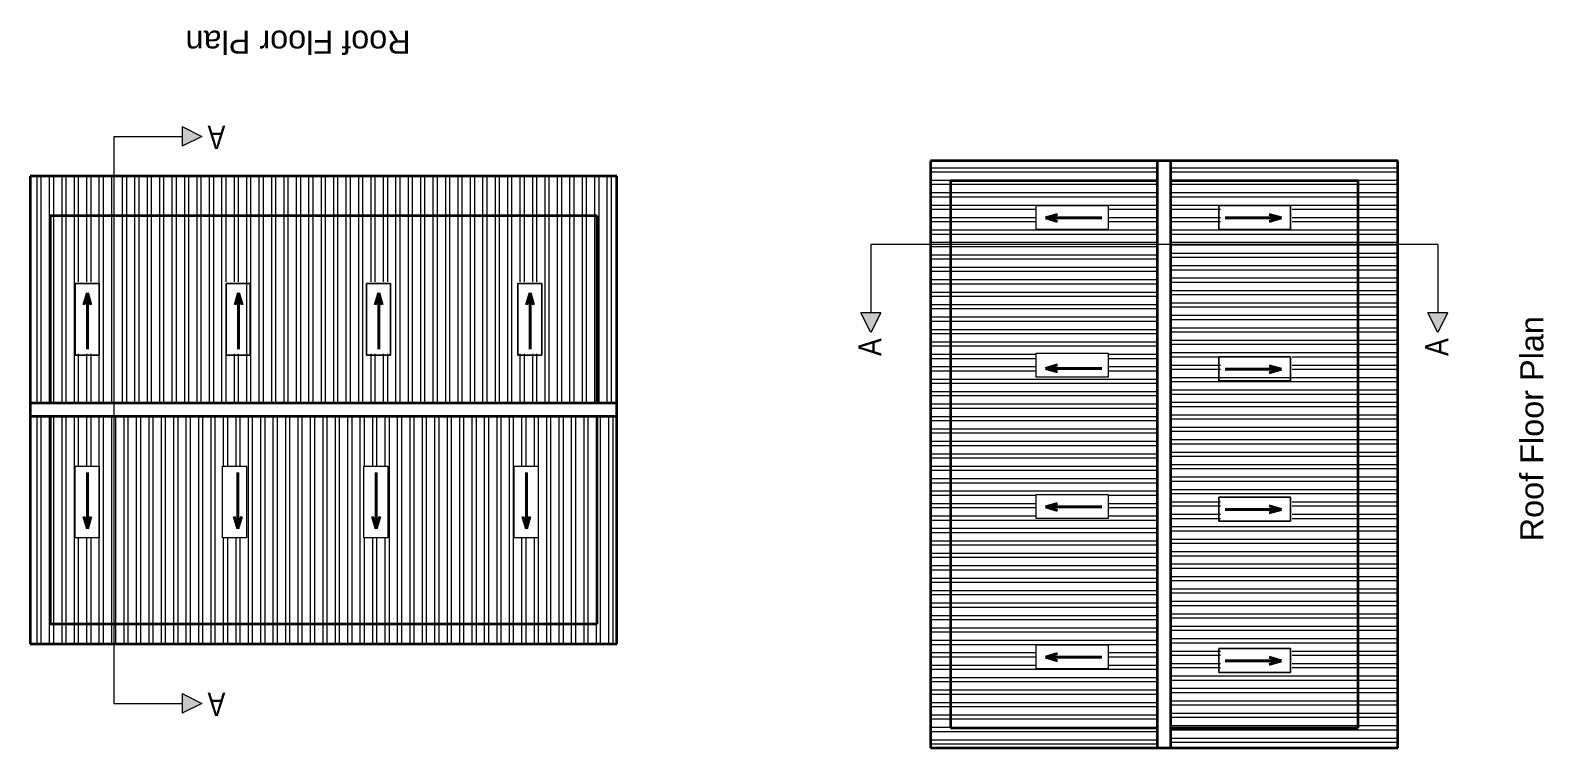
# Model space of a CAD drawing. Header units: inches. Extents: x 94889 to 364662, y -10661 to -3947.
# Drawn here: x 109123 to 110037, y -7528 to -7095 of the extents above; entities that cross this region are included whole.
import ezdxf

# ---------------------------------------------------------------- set-up
doc = ezdxf.new("R2010")
doc.units = ezdxf.units.IN
doc.header["$LTSCALE"] = 2
doc.header["$MEASUREMENT"] = 0
doc.layers.get('0').update_dxf_attribs({"linetype": 'CONTINUOUS'})
for name, color, linetype, lineweight in [('DIM_LINE', 173, 'CONTINUOUS', 20), ('door', 20, 'CONTINUOUS', 35), ('WALL - A', 1, 'CONTINUOUS', 40)]:
    doc.layers.add(name, color=color, linetype=linetype, lineweight=lineweight)
doc.styles.get("Standard").update_dxf_attribs({"font": 'ARIALN.TTF'})
pattern_1 = [(270, (213935.089, -14855.772), (7.5, -9e-16), []), (270, (213932.589, -14858.272), (7.5, -9e-16), [])]
pattern_2 = [(180, (102275.904, -111985.396), (-2e-15, -7.5), []), (180, (102273.404, -111982.896), (-2e-15, -7.5), [])]

msp = doc.modelspace()

# ---------------------------------------------------------------- hatches: boundary and pattern name
at = {"linetype": 'ByBlock', "lineweight": 5}
for points in [[(109227.04, -7158.99), (109215.04, -7152.99), (109215.04, -7164.99)], [(109630.69, -7277.35), (109636.69, -7265.35), (109624.69, -7265.35)], [(109972.69, -7277.35), (109978.69, -7265.35), (109966.69, -7265.35)], [(109227.04, -7500.99), (109215.04, -7494.99), (109215.04, -7506.99)]]:
    msp.add_hatch(color=7, dxfattribs=at).paths.add_polyline_path(points)
at = {"layer": 'DIM_LINE'}
h = msp.add_hatch(dxfattribs=at)
h.set_pattern_fill('ANSI32', color=256, scale=20, angle=135)
h.set_pattern_definition(pattern_2)
h.paths.add_polyline_path([(109678.69, -7185.74), (109803.69, -7185.74), (109803.69, -7173.74), (109666.69, -7173.74), (109666.69, -7224.18), (109678.69, -7224.18)])
h = msp.add_hatch(dxfattribs=at)
h.set_pattern_fill('ANSI32', color=256, scale=20, angle=135)
h.set_pattern_definition(pattern_2)
h.paths.add_polyline_path([(109948.69, -7173.74), (109948.69, -7224.18), (109924.69, -7224.18), (109924.69, -7185.74), (109811.69, -7185.74), (109811.69, -7173.74)])
h = msp.add_hatch(dxfattribs=at)
h.set_pattern_fill('ANSI32', color=256, scale=20, angle=225)
h.set_pattern_definition(pattern_1)
h.paths.add_polyline_path([(109123.43, -7182.99), (109173.88, -7182.99), (109173.88, -7206.99), (109135.43, -7206.99), (109135.43, -7319.99), (109123.43, -7319.99)])
h = msp.add_hatch(dxfattribs=at)
h.set_pattern_fill('ANSI32', color=256, scale=20, angle=225)
h.set_pattern_definition([(270, (109279.104, -7415.661), (7.5, -9e-16), []), (270, (109276.604, -7418.161), (7.5, -9e-16), [])])
h.paths.add_polyline_path([(109173.88, -7182.99), (109477.43, -7182.99), (109477.43, -7319.99), (109173.88, -7319.99)])
h.paths.add_polyline_path([(109324.74, -7246.77), (109324.74, -7290.1), (109339.19, -7290.1), (109339.19, -7246.77)], flags=16)
h.paths.add_polyline_path([(109253.96, -7246.77), (109239.51, -7246.77), (109239.51, -7290.1), (109253.96, -7290.1)], flags=16)
h.paths.add_polyline_path([(109415.38, -7246.77), (109415.38, -7290.1), (109429.84, -7290.1), (109429.84, -7246.77)], flags=16)
h = msp.add_hatch(dxfattribs=at)
h.set_pattern_fill('ANSI32', color=256, scale=20, angle=135)
h.set_pattern_definition(pattern_2)
h.paths.add_polyline_path([(109678.69, -7185.74), (109678.69, -7224.18), (109803.69, -7224.18), (109803.69, -7185.74)])
h.paths.add_polyline_path([(109730.47, -7215.21), (109730.47, -7200.76), (109773.8, -7200.76), (109773.8, -7215.21)], flags=16)
h = msp.add_hatch(dxfattribs=at)
h.set_pattern_fill('ANSI32', color=256, scale=20, angle=135)
h.set_pattern_definition(pattern_2)
h.paths.add_polyline_path([(109924.69, -7185.74), (109924.69, -7224.18), (109811.69, -7224.18), (109811.69, -7185.74)])
h.paths.add_polyline_path([(109884.9, -7200.76), (109841.58, -7200.76), (109841.58, -7215.21), (109884.9, -7215.21)], flags=16)
h = msp.add_hatch(dxfattribs=at)
h.set_pattern_fill('ANSI32', color=256, scale=20, angle=225)
h.set_pattern_definition(pattern_1)
h.paths.add_polyline_path([(109135.43, -7206.99), (109173.88, -7206.99), (109173.88, -7319.99), (109135.43, -7319.99)])
h.paths.add_polyline_path([(109150.46, -7246.77), (109150.46, -7290.1), (109164.91, -7290.1), (109164.91, -7246.77)], flags=16)
h = msp.add_hatch(dxfattribs=at)
h.set_pattern_fill('ANSI32', color=256, scale=20, angle=135)
h.set_pattern_definition(pattern_2)
h.paths.add_polyline_path([(109666.69, -7224.18), (109666.69, -7527.74), (109803.69, -7527.74), (109803.69, -7224.18)])
h.paths.add_polyline_path([(109730.47, -7389.5), (109730.47, -7375.05), (109773.8, -7375.05), (109773.8, -7389.5)], flags=16)
h.paths.add_polyline_path([(109730.47, -7465.69), (109773.8, -7465.69), (109773.8, -7480.14), (109730.47, -7480.14)], flags=16)
h.paths.add_polyline_path([(109730.47, -7304.27), (109730.47, -7289.82), (109773.8, -7289.82), (109773.8, -7304.27)], flags=16)
h = msp.add_hatch(dxfattribs=at)
h.set_pattern_fill('ANSI32', color=256, scale=20, angle=135)
h.set_pattern_definition([(180, (109716.014, -7329.411), (-2e-15, -7.5), []), (180, (109713.514, -7326.911), (-2e-15, -7.5), [])])
h.paths.add_polyline_path([(109948.69, -7224.18), (109948.69, -7527.74), (109811.69, -7527.74), (109811.69, -7224.18)])
h.paths.add_polyline_path([(109884.9, -7375.05), (109841.58, -7375.05), (109841.58, -7389.5), (109884.9, -7389.5)], flags=16)
h.paths.add_polyline_path([(109884.9, -7304.27), (109884.9, -7289.82), (109841.58, -7289.82), (109841.58, -7304.27)], flags=16)
h.paths.add_polyline_path([(109884.9, -7465.69), (109841.58, -7465.69), (109841.58, -7480.14), (109884.9, -7480.14)], flags=16)
h = msp.add_hatch(dxfattribs=at)
h.set_pattern_fill('ANSI32', color=256, scale=20, angle=225)
h.set_pattern_definition(pattern_1)
h.paths.add_polyline_path([(109135.43, -7452.99), (109135.43, -7327.99), (109123.43, -7327.99), (109123.43, -7464.99), (109173.88, -7464.99), (109173.88, -7452.99)])
h = msp.add_hatch(dxfattribs=at)
h.set_pattern_fill('ANSI32', color=256, scale=20, angle=225)
h.set_pattern_definition(pattern_1)
h.paths.add_polyline_path([(109135.43, -7452.99), (109173.88, -7452.99), (109173.88, -7327.99), (109135.43, -7327.99)])
h.paths.add_polyline_path([(109164.91, -7401.21), (109150.46, -7401.21), (109150.46, -7357.88), (109164.91, -7357.88)], flags=16)
h = msp.add_hatch(dxfattribs=at)
h.set_pattern_fill('ANSI32', color=256, scale=20, angle=225)
h.set_pattern_definition(pattern_1)
h.paths.add_polyline_path([(109173.88, -7464.99), (109477.43, -7464.99), (109477.43, -7327.99), (109173.88, -7327.99)])
h.paths.add_polyline_path([(109339.19, -7401.21), (109324.74, -7401.21), (109324.74, -7357.88), (109339.19, -7357.88)], flags=16)
h.paths.add_polyline_path([(109415.38, -7401.21), (109415.38, -7357.88), (109429.84, -7357.88), (109429.84, -7401.21)], flags=16)
h.paths.add_polyline_path([(109253.96, -7401.21), (109239.51, -7401.21), (109239.51, -7357.88), (109253.96, -7357.88)], flags=16)

# ---------------------------------------------------------------- linework, layer by layer
at = {"color": 7, "linetype": 'ByBlock', "lineweight": 5}
for p, q in [((109173.88, -7158.99), (109173.88, -7500.99)), ((109173.88, -7158.99), (109215.04, -7158.99)), ((109215.04, -7152.99), (109215.04, -7164.99)), ((109215.04, -7152.99), (109227.04, -7158.99)), ((109227.04, -7158.99), (109215.04, -7164.99)), ((109972.69, -7224.18), (109630.69, -7224.18)), ((109630.69, -7224.18), (109630.69, -7265.35)), ((109972.69, -7224.18), (109972.69, -7265.35)), ((109636.69, -7265.35), (109624.69, -7265.35)), ((109630.69, -7277.35), (109624.69, -7265.35)), ((109636.69, -7265.35), (109630.69, -7277.35)), ((109978.69, -7265.35), (109966.69, -7265.35)), ((109972.69, -7277.35), (109966.69, -7265.35)), ((109978.69, -7265.35), (109972.69, -7277.35)), ((109215.04, -7494.99), (109215.04, -7506.99)), ((109215.04, -7494.99), (109227.04, -7500.99)), ((109173.88, -7500.99), (109215.04, -7500.99)), ((109227.04, -7500.99), (109215.04, -7506.99))]:
    msp.add_line(p, q, dxfattribs=at)
at = {"layer": 'DIM_LINE'}
for points in [[(109730.47, -7215.21), (109730.47, -7200.76), (109773.8, -7200.76), (109773.8, -7215.21)], [(109883.95, -7215.21), (109883.95, -7200.76), (109840.62, -7200.76), (109840.62, -7215.21)], [(109840.62, -7215.21), (109840.62, -7200.76), (109883.95, -7200.76), (109883.95, -7215.21)], [(109164.91, -7247.73), (109150.46, -7247.73), (109150.46, -7291.05), (109164.91, -7291.05)], [(109164.91, -7291.05), (109150.46, -7291.05), (109150.46, -7247.73), (109164.91, -7247.73)], [(109256.17, -7247.73), (109241.72, -7247.73), (109241.72, -7291.05), (109256.17, -7291.05)], [(109256.17, -7291.05), (109241.72, -7291.05), (109241.72, -7247.73), (109256.17, -7247.73)], [(109340.72, -7247.73), (109326.27, -7247.73), (109326.27, -7291.05), (109340.72, -7291.05)], [(109340.72, -7291.05), (109326.27, -7291.05), (109326.27, -7247.73), (109340.72, -7247.73)], [(109432.04, -7247.73), (109417.59, -7247.73), (109417.59, -7291.05), (109432.04, -7291.05)], [(109432.04, -7291.05), (109417.59, -7291.05), (109417.59, -7247.73), (109432.04, -7247.73)], [(109730.47, -7304.27), (109730.47, -7289.82), (109773.8, -7289.82), (109773.8, -7304.27)], [(109883.95, -7306.48), (109883.95, -7292.03), (109840.62, -7292.03), (109840.62, -7306.48)], [(109840.62, -7306.48), (109840.62, -7292.03), (109883.95, -7292.03), (109883.95, -7306.48)], [(109164.91, -7401.21), (109150.46, -7401.21), (109150.46, -7357.88), (109164.91, -7357.88)], [(109253.96, -7401.21), (109239.51, -7401.21), (109239.51, -7357.88), (109253.96, -7357.88)], [(109339.19, -7401.21), (109324.74, -7401.21), (109324.74, -7357.88), (109339.19, -7357.88)], [(109429.84, -7401.21), (109415.38, -7401.21), (109415.38, -7357.88), (109429.84, -7357.88)], [(109429.84, -7401.21), (109415.38, -7401.21), (109415.38, -7357.88), (109429.84, -7357.88)], [(109730.47, -7389.5), (109730.47, -7375.05), (109773.8, -7375.05), (109773.8, -7389.5)], [(109883.95, -7391.02), (109883.95, -7376.57), (109840.62, -7376.57), (109840.62, -7391.02)], [(109840.62, -7391.02), (109840.62, -7376.57), (109883.95, -7376.57), (109883.95, -7391.02)], [(109730.47, -7480.14), (109730.47, -7465.69), (109773.8, -7465.69), (109773.8, -7480.14)], [(109730.47, -7480.14), (109730.47, -7465.69), (109773.8, -7465.69), (109773.8, -7480.14)], [(109883.95, -7482.35), (109883.95, -7467.9), (109840.62, -7467.9), (109840.62, -7482.35)], [(109840.62, -7482.35), (109840.62, -7467.9), (109883.95, -7467.9), (109883.95, -7482.35)]]:
    msp.add_lwpolyline(points, close=True, dxfattribs=at)
at = {"layer": 'door', "ltscale": 0.5}
for p, q in [((109666.69, -7173.74), (109666.69, -7527.74)), ((109948.69, -7173.74), (109666.69, -7173.74)), ((109803.69, -7527.74), (109803.69, -7173.74)), ((109811.69, -7527.74), (109811.69, -7173.74)), ((109948.69, -7527.74), (109948.69, -7173.74)), ((109477.43, -7182.99), (109123.43, -7182.99)), ((109123.43, -7182.99), (109123.43, -7464.99)), ((109477.43, -7464.99), (109477.43, -7182.99)), ((109678.69, -7185.74), (109678.69, -7515.74)), ((109803.69, -7185.74), (109678.69, -7185.74)), ((109924.69, -7185.74), (109811.69, -7185.74)), ((109924.69, -7515.74), (109924.69, -7185.74)), ((109465.43, -7206.99), (109135.43, -7206.99)), ((109135.43, -7206.99), (109135.43, -7319.99)), ((109465.43, -7319.99), (109465.43, -7206.99)), ((109477.43, -7319.99), (109123.43, -7319.99)), ((109477.43, -7327.99), (109123.43, -7327.99)), ((109135.43, -7327.99), (109135.43, -7452.99)), ((109465.43, -7452.99), (109465.43, -7327.99)), ((109135.43, -7452.99), (109465.43, -7452.99)), ((109123.43, -7464.99), (109477.43, -7464.99)), ((109678.69, -7515.74), (109803.69, -7515.74)), ((109811.69, -7515.74), (109924.69, -7515.74)), ((109666.69, -7527.74), (109948.69, -7527.74))]:
    msp.add_line(p, q, dxfattribs=at)
at = {"layer": 'WALL - A'}
for p, q in [((109736.06, -7208.18), (109743.36, -7206.06)), ((109770.04, -7208.18), (109736.06, -7208.18)), ((109736.06, -7208.18), (109743.36, -7210.31)), ((109844.38, -7208.18), (109878.36, -7208.18)), ((109878.36, -7208.18), (109871.06, -7206.06)), ((109878.36, -7208.18), (109871.06, -7210.31)), ((109157.88, -7253.31), (109155.75, -7260.61)), ((109157.88, -7287.29), (109157.88, -7253.31)), ((109157.88, -7253.31), (109160, -7260.61)), ((109249.14, -7253.31), (109247.01, -7260.61)), ((109249.14, -7287.29), (109249.14, -7253.31)), ((109249.14, -7253.31), (109251.26, -7260.61)), ((109333.69, -7253.31), (109331.56, -7260.61)), ((109333.69, -7287.29), (109333.69, -7253.31)), ((109333.69, -7253.31), (109335.81, -7260.61)), ((109425.01, -7253.31), (109422.89, -7260.61)), ((109425.01, -7287.29), (109425.01, -7253.31)), ((109425.01, -7253.31), (109427.14, -7260.61)), ((109736.06, -7298.98), (109743.36, -7296.85)), ((109770.04, -7298.98), (109736.06, -7298.98)), ((109736.06, -7298.98), (109743.36, -7301.11)), ((109844.38, -7299.45), (109878.36, -7299.45)), ((109878.36, -7299.45), (109871.06, -7297.32)), ((109878.36, -7299.45), (109871.06, -7301.57)), ((109157.88, -7361.64), (109157.88, -7395.62)), ((109248.67, -7361.64), (109248.67, -7395.62)), ((109332.16, -7361.64), (109332.16, -7395.62)), ((109422.8, -7361.64), (109422.8, -7395.62)), ((109736.06, -7382.47), (109743.36, -7380.34)), ((109770.04, -7382.47), (109736.06, -7382.47)), ((109736.06, -7382.47), (109743.36, -7384.59)), ((109844.38, -7383.99), (109878.36, -7383.99)), ((109878.36, -7383.99), (109871.06, -7381.87)), ((109878.36, -7383.99), (109871.06, -7386.12)), ((109157.88, -7395.62), (109155.75, -7388.32)), ((109157.88, -7395.62), (109160, -7388.32)), ((109248.67, -7395.62), (109246.55, -7388.32)), ((109248.67, -7395.62), (109250.8, -7388.32)), ((109332.16, -7395.62), (109330.03, -7388.32)), ((109332.16, -7395.62), (109334.29, -7388.32)), ((109422.8, -7395.62), (109420.68, -7388.32)), ((109422.8, -7395.62), (109424.93, -7388.32)), ((109736.06, -7473.11), (109743.36, -7470.98)), ((109770.04, -7473.11), (109736.06, -7473.11)), ((109736.06, -7473.11), (109743.36, -7475.24)), ((109844.38, -7475.32), (109878.36, -7475.32)), ((109878.36, -7475.32), (109871.06, -7473.19)), ((109878.36, -7475.32), (109871.06, -7477.45))]:
    msp.add_line(p, q, dxfattribs=at)

# ---------------------------------------------------------------- texts
at = {"color": 7, "linetype": 'ByBlock', "lineweight": 5, "char_height": 14}
for s, insert, width, attachment_point, rotation in [('{\\fArial CE|b0|i0|c0|p34;Roof\\fArial CE|b0|i0|c238|p34; Floor Plan}', (109285.02, -7102.11), 235.547, 5, 180), ('A', (109241.15, -7166.61), 26.5803, 1, 180), ('{\\fArial CE|b0|i0|c0|p34;Roof\\fArial CE|b0|i0|c238|p34; Floor Plan}', (110029.57, -7335.32), 235.547, 5, 90), ('A', (109623.07, -7291.46), 26.5803, 1, 90), ('A', (109965.07, -7291.46), 26.5803, 1, 90), ('A', (109241.15, -7508.61), 26.5803, 1, 180)]:
    msp.add_mtext(s, dxfattribs=dict(at, insert=insert, width=width, attachment_point=attachment_point, rotation=rotation))

doc.saveas('drawing.dxf')
